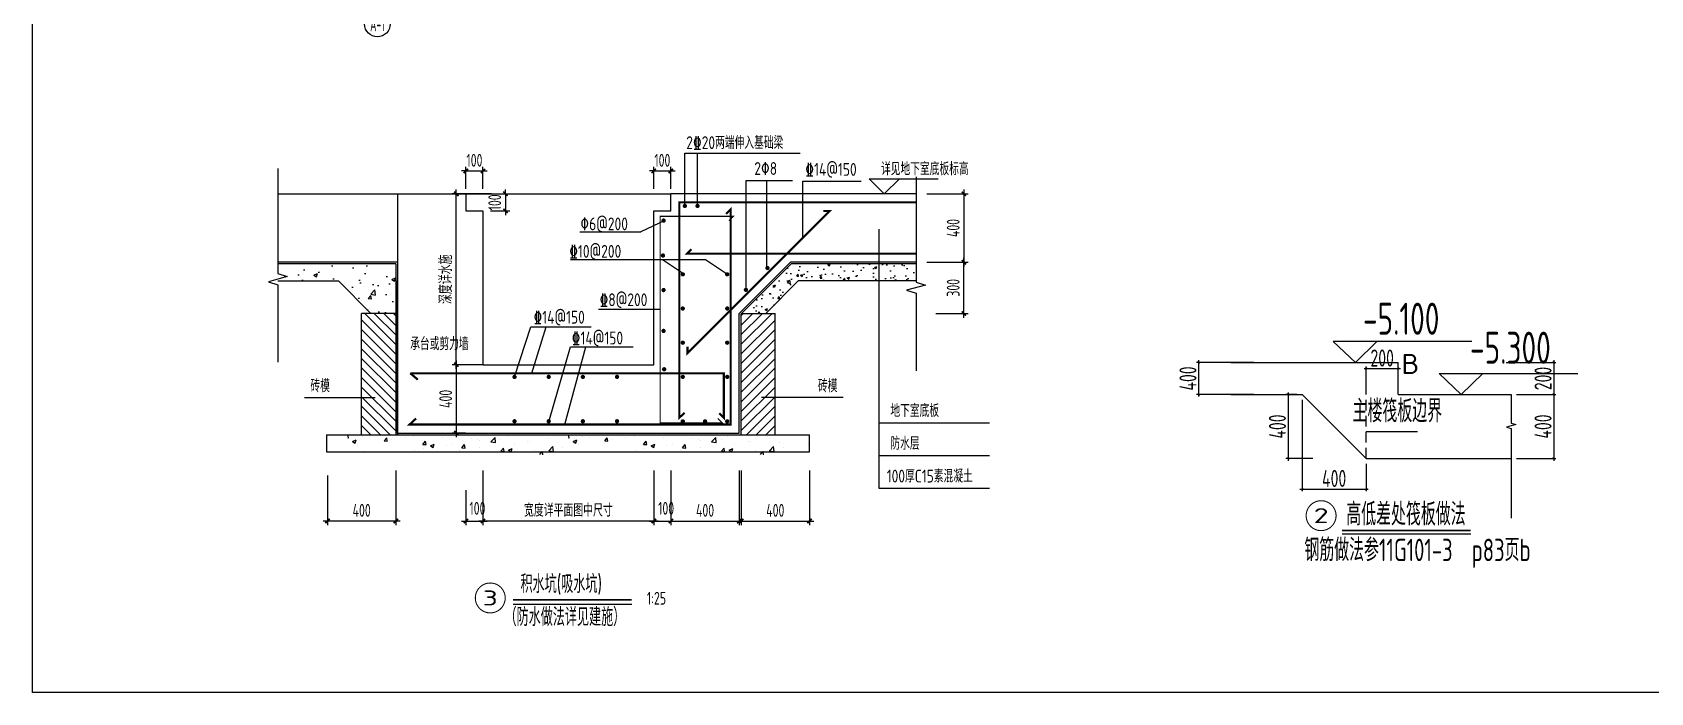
# Model space of a CAD drawing. Extents: x -57409 to 252654, y -8259 to 229119.
# Drawn here: x 23132 to 98913, y -6908 to 24007 of the extents above; entities that cross this region are included whole.
import ezdxf
from ezdxf.enums import TextEntityAlignment as Align

# ---------------------------------------------------------------- set-up
doc = ezdxf.new("R2010")
doc.units = 0
doc.header["$LTSCALE"] = 100
doc.header["$PDMODE"] = 35
doc.header["$PDSIZE"] = 200
doc.linetypes.add('DASHED', pattern=[0.75, 0.5, -0.25])
doc.layers.get('0').update_dxf_attribs({"linetype": 'CONTINUOUS'})
doc.layers.get('Defpoints').update_dxf_attribs({"linetype": 'CONTINUOUS'})
for name, color, linetype in [('B-TEXT', 3, 'CONTINUOUS'), ('dbdy底板大样', 7, 'CONTINUOUS'), ('DIM', 3, 'CONTINUOUS'), ('TEXT', 2, 'CONTINUOUS'), ('THIN', 7, 'CONTINUOUS'), ('Z-AXIS', 3, 'CONTINUOUS')]:
    doc.layers.add(name, color=color, linetype=linetype)
doc.layers.add('mis', color=31, linetype='CONTINUOUS', plot=False)
doc.styles.add('_TCH_AXIS', font='tssdeng.shx', dxfattribs={"width": 0.7, "bigfont": 'tssdchn.shx'})
doc.styles.add('COMP', font='tssdeng.shx', dxfattribs={"width": 0.7, "bigfont": 'tssdchn.shx'})
doc.styles.add('COMPLEX', font='tssdeng.shx', dxfattribs={"width": 0.7, "bigfont": 'tssdchn.shx'})
doc.styles.add('Jgcad-DIM', font='tssdeng.shx', dxfattribs={"width": 0.7, "bigfont": 'tssdchn.shx'})
doc.styles.get("Standard").update_dxf_attribs({"font": 'tssdeng.shx', "width": 0.7, "bigfont": 'tssdchn.shx'})
doc.styles.add('TSSD_Dimension', font='tssdeng.shx', dxfattribs={"width": 0.7})
doc.dimstyles.new('TSSD_100_100', dxfattribs={"dimtxt": 300, "dimasz": 100, "dimexe": 100, "dimexo": 250, "dimgap": 100, "dimtad": 1, "dimdec": 0, "dimzin": 0, "dimdsep": 46, "dimtxsty": 'Jgcad-DIM', "dimblk": 'ARCHTICK', "dimblk1": 'ARCHTICK', "dimblk2": 'ARCHTICK', "dimsah": 1, "dimcen": 0, "dimdle": 100, "dimclre": 7, "dimclrt": 7, "dimadec": 3, "dimazin": 0, "dimtfac": 1, "dimtdec": 0, "dimtix": 1, "dimtmove": 2, "dimatfit": 3, "dimfxl": 1, "dimtolj": 1, "dimtzin": 0, "dimarcsym": 0})
doc.dimstyles.new('TSSD_100_100$0', dxfattribs={"dimtxt": 300, "dimasz": 100, "dimexe": 100, "dimexo": 250, "dimgap": 100, "dimtad": 1, "dimdec": 0, "dimzin": 0, "dimdsep": 46, "dimtxsty": 'TSSD_Dimension', "dimblk": '_tsdbk', "dimblk1": '_tsdbk', "dimblk2": '_tsdbk', "dimsah": 1, "dimcen": 0, "dimdle": 100, "dimclrt": 7, "dimadec": 0, "dimazin": 0, "dimtfac": 1, "dimtdec": 0, "dimtix": 1, "dimtmove": 2, "dimatfit": 3, "dimldrblk": '_tsdbk', "dimfxl": 1, "dimtolj": 1, "dimtzin": 0, "dimarcsym": 0})
doc.dimstyles.new('TSSD_20_100', dxfattribs={"dimtxt": 300, "dimasz": 100, "dimexe": 100, "dimexo": 250, "dimgap": 100, "dimtad": 1, "dimdec": 0, "dimlfac": 0.2, "dimzin": 0, "dimdsep": 46, "dimtxsty": 'TSSD_Dimension', "dimblk": 'ARCHTICK', "dimcen": 0, "dimdle": 100, "dimclrt": 7, "dimadec": 0, "dimazin": 0, "dimtfac": 1, "dimtdec": 0, "dimtix": 1, "dimtmove": 2, "dimatfit": 3, "dimfxl": 1, "dimtolj": 1, "dimtzin": 0, "dimarcsym": 0})

# ---------------------------------------------------------------- blocks, each defined once
blk = doc.blocks.new('_tsdbk')
blk.add_line((-1, 0), (0, 0))
at = {"const_width": 0.5}
blk.add_lwpolyline([(-0.7, -0.7), (0.7, 0.7)], dxfattribs=at)
blk = doc.blocks.new('*D14')
at = {"layer": 'Defpoints', "color": 0}
for p in [(48949, 33607), (214449, 18928), (214184, 15937)]:
    blk.add_point(p, dxfattribs=at)
at = {"layer": 'Z-AXIS', "color": 0, "lineweight": -2}
for p, q in [((48927, 33358), (48675, 30516)), ((48783, 30606), (214084, 15946)), ((214427, 18679), (214175, 15837))]:
    blk.add_line(p, q, dxfattribs=at)
at = {"layer": 'Z-AXIS', "color": 0, "lineweight": -2, "xscale": 100, "yscale": 100, "zscale": 100}
for p, rotation in [((48684, 30615), 174.9316457825303), ((214184, 15937), 354.9316457825303)]:
    blk.add_blockref('_tsdbk', p, dxfattribs=dict(at, rotation=rotation))
at = {"layer": 'Z-AXIS', "color": 7, "insert": (131465, 23625), "char_height": 500, "attachment_point": 5, "rotation": 354.93165, "style": 'TSSD_Dimension'}
blk.add_mtext('\\A1;166150', dxfattribs=at)
blk = doc.blocks.new('_AXISO')
blk.add_circle((0, 0), 0.5)
at = {"layer": 'B-TEXT', "style": 'COMPLEX', "width": 1.450893}
blk.add_attdef('A', text='', height=0.56, dxfattribs=at).set_placement((0.249375, -0.28), (0.749375, -0.28), align=Align.FIT)
blk = doc.blocks.new('_ArchTick')
at = {"color": 0, "linetype": 'ByBlock', "const_width": 0.4}
blk.add_lwpolyline([(-0.5, -0.5), (0.5, 0.5)], dxfattribs=at)
blk = doc.blocks.new('*D2839')
at = {"layer": 'dbdy底板大样', "color": 7, "lineweight": -2}
for p, q in [((44580, 16449), (45485, 16449)), ((44580, 15649), (45485, 15649))]:
    blk.add_line(p, q, dxfattribs=at)
at = {"layer": 'dbdy底板大样', "color": 0, "lineweight": -2}
for p, q in [((45285, 16449), (45285, 16649)), ((45285, 16449), (45285, 15649)), ((45285, 15649), (45285, 15449))]:
    blk.add_line(p, q, dxfattribs=at)
at = {"layer": 'Defpoints', "color": 0}
for p in [(44080, 16449), (44080, 15649), (45285, 15649)]:
    blk.add_point(p, dxfattribs=at)
at = {"layer": 'dbdy底板大样', "color": 0, "lineweight": -2, "xscale": 200, "yscale": 200, "zscale": 200}
for p, rotation in [((45285, 16449), 270), ((45285, 15649), 90)]:
    blk.add_blockref('_ArchTick', p, dxfattribs=dict(at, rotation=rotation))
at = {"layer": 'dbdy底板大样', "color": 7, "insert": (44785, 16049), "char_height": 600, "attachment_point": 5, "rotation": 90, "style": 'Jgcad-DIM'}
blk.add_mtext('\\A1;100', dxfattribs=at)
blk = doc.blocks.new('*D2840')
at = {"layer": 'dbdy底板大样', "color": 0, "lineweight": -2}
for p, q in [((52233, 17517), (52033, 17517)), ((52233, 17517), (53033, 17517)), ((53033, 17517), (53233, 17517))]:
    blk.add_line(p, q, dxfattribs=at)
at = {"layer": 'dbdy底板大样', "color": 7, "lineweight": -2}
for p, q in [((52233, 16678), (52233, 17717)), ((53033, 16678), (53033, 17717))]:
    blk.add_line(p, q, dxfattribs=at)
at = {"layer": 'Defpoints', "color": 0}
for p in [(53033, 17517), (52233, 16178), (53033, 16178)]:
    blk.add_point(p, dxfattribs=at)
at = {"layer": 'dbdy底板大样', "color": 0, "lineweight": -2, "xscale": 200, "yscale": 200, "zscale": 200}
blk.add_blockref('_ArchTick', (52233, 17517), dxfattribs=at)
at = {"layer": 'dbdy底板大样', "color": 0, "lineweight": -2, "xscale": 200, "yscale": 200, "zscale": 200, "rotation": 180}
blk.add_blockref('_ArchTick', (53033, 17517), dxfattribs=at)
at = {"layer": 'dbdy底板大样', "color": 7, "insert": (52633, 18017), "char_height": 600, "attachment_point": 5, "style": 'Jgcad-DIM'}
blk.add_mtext('\\A1;100', dxfattribs=at)
blk = doc.blocks.new('*D2841')
at = {"layer": 'dbdy底板大样', "color": 0, "lineweight": -2}
for p, q in [((43433, 17517), (43233, 17517)), ((43433, 17517), (44233, 17517)), ((44233, 17517), (44433, 17517))]:
    blk.add_line(p, q, dxfattribs=at)
at = {"layer": 'dbdy底板大样', "color": 7, "lineweight": -2}
for p, q in [((43433, 16678), (43433, 17717)), ((44233, 16678), (44233, 17717))]:
    blk.add_line(p, q, dxfattribs=at)
at = {"layer": 'Defpoints', "color": 0}
for p in [(44233, 17517), (43433, 16178), (44233, 16178)]:
    blk.add_point(p, dxfattribs=at)
at = {"layer": 'dbdy底板大样', "color": 0, "lineweight": -2, "xscale": 200, "yscale": 200, "zscale": 200}
blk.add_blockref('_ArchTick', (43433, 17517), dxfattribs=at)
at = {"layer": 'dbdy底板大样', "color": 0, "lineweight": -2, "xscale": 200, "yscale": 200, "zscale": 200, "rotation": 180}
blk.add_blockref('_ArchTick', (44233, 17517), dxfattribs=at)
at = {"layer": 'dbdy底板大样', "color": 7, "insert": (43833, 18017), "char_height": 600, "attachment_point": 5, "style": 'Jgcad-DIM'}
blk.add_mtext('\\A1;100', dxfattribs=at)
blk = doc.blocks.new('*D2842')
at = {"layer": 'dbdy底板大样', "color": 7, "lineweight": -2}
for p, q in [((52233, 2619), (52233, 927)), ((53033, 2619), (53033, 927))]:
    blk.add_line(p, q, dxfattribs=at)
at = {"layer": 'dbdy底板大样', "color": 0, "lineweight": -2}
blk.add_line((52033, 1127), (53233, 1127), dxfattribs=at)
at = {"layer": 'Defpoints', "color": 0}
for p in [(52233, 3119), (53033, 3119), (53033, 1127)]:
    blk.add_point(p, dxfattribs=at)
at = {"layer": 'dbdy底板大样', "color": 0, "lineweight": -2, "xscale": 200, "yscale": 200, "zscale": 200, "rotation": 180}
blk.add_blockref('_ArchTick', (52233, 1127), dxfattribs=at)
at = {"layer": 'dbdy底板大样', "color": 0, "lineweight": -2, "xscale": 200, "yscale": 200, "zscale": 200}
blk.add_blockref('_ArchTick', (53033, 1127), dxfattribs=at)
at = {"layer": 'dbdy底板大样', "color": 7, "insert": (52810, 1722), "char_height": 600, "attachment_point": 5, "style": 'Jgcad-DIM'}
blk.add_mtext('\\A1;100', dxfattribs=at)
blk = doc.blocks.new('*D2843')
at = {"layer": 'dbdy底板大样', "color": 7, "lineweight": -2}
for p, q in [((43433, 2566), (43433, 927)), ((44233, 2566), (44233, 927))]:
    blk.add_line(p, q, dxfattribs=at)
at = {"layer": 'dbdy底板大样', "color": 0, "lineweight": -2}
blk.add_line((43233, 1127), (44433, 1127), dxfattribs=at)
at = {"layer": 'Defpoints', "color": 0}
for p in [(43433, 3066), (44233, 3066), (44233, 1127)]:
    blk.add_point(p, dxfattribs=at)
at = {"layer": 'dbdy底板大样', "color": 0, "lineweight": -2, "xscale": 200, "yscale": 200, "zscale": 200, "rotation": 180}
blk.add_blockref('_ArchTick', (43433, 1127), dxfattribs=at)
at = {"layer": 'dbdy底板大样', "color": 0, "lineweight": -2, "xscale": 200, "yscale": 200, "zscale": 200}
blk.add_blockref('_ArchTick', (44233, 1127), dxfattribs=at)
at = {"layer": 'dbdy底板大样', "color": 7, "insert": (43973, 1722), "char_height": 600, "attachment_point": 5, "style": 'Jgcad-DIM'}
blk.add_mtext('\\A1;100', dxfattribs=at)
blk = doc.blocks.new('_INDEX1')
at = {"const_width": 0.035}
blk.add_lwpolyline([(-0.5, 0, 1), (0.5, 0, 1)], format="xyb", close=True, dxfattribs=at)
at = {"style": 'COMP', "width": 2.888889}
blk.add_attdef('1', text='', height=0.5, dxfattribs=at).set_placement((-0.25, -0.25), (0.25, -0.25), align=Align.FIT)
blk = doc.blocks.new('*D2844')
at = {"layer": 'dbdy底板大样', "color": 7, "lineweight": -2}
for p, q in [((44233, 3495), (44233, 927)), ((52233, 3495), (52233, 927))]:
    blk.add_line(p, q, dxfattribs=at)
at = {"layer": 'dbdy底板大样', "color": 0, "lineweight": -2}
blk.add_line((52433, 1127), (44033, 1127), dxfattribs=at)
at = {"layer": 'Defpoints', "color": 0}
for p in [(44233, 3995), (52233, 3995), (44233, 1127)]:
    blk.add_point(p, dxfattribs=at)
at = {"layer": 'dbdy底板大样', "color": 0, "lineweight": -2, "xscale": 200, "yscale": 200, "zscale": 200, "rotation": 180}
blk.add_blockref('_ArchTick', (44233, 1127), dxfattribs=at)
at = {"layer": 'dbdy底板大样', "color": 0, "lineweight": -2, "xscale": 200, "yscale": 200, "zscale": 200}
blk.add_blockref('_ArchTick', (52233, 1127), dxfattribs=at)
at = {"layer": 'dbdy底板大样', "color": 7, "insert": (48233, 1627), "char_height": 600, "attachment_point": 5, "style": 'Jgcad-DIM'}
blk.add_mtext('\\A1;宽度详平面图中尺寸', dxfattribs=at)
blk = doc.blocks.new('*D2845')
at = {"layer": 'dbdy底板大样', "color": 7, "lineweight": -2}
for p, q in [((42987, 8446), (42785, 8446)), ((43421, 5246), (42785, 5246))]:
    blk.add_line(p, q, dxfattribs=at)
at = {"layer": 'dbdy底板大样', "color": 0, "lineweight": -2}
blk.add_line((42985, 8646), (42985, 5046), dxfattribs=at)
at = {"layer": 'Defpoints', "color": 0}
for p in [(43487, 8446), (42985, 5246), (43921, 5246)]:
    blk.add_point(p, dxfattribs=at)
at = {"layer": 'dbdy底板大样', "color": 0, "lineweight": -2, "xscale": 200, "yscale": 200, "zscale": 200}
for p, rotation in [((42985, 8446), 90), ((42985, 5246), 270)]:
    blk.add_blockref('_ArchTick', p, dxfattribs=dict(at, rotation=rotation))
at = {"layer": 'dbdy底板大样', "color": 7, "insert": (42485, 6846), "char_height": 600, "attachment_point": 5, "rotation": 90, "style": 'Jgcad-DIM'}
blk.add_mtext('\\A1;400', dxfattribs=at)
blk = doc.blocks.new('*D2846')
at = {"layer": 'dbdy底板大样', "color": 7, "lineweight": -2}
for p, q in [((36951, 3251), (36951, 927)), ((40153, 3495), (40153, 927))]:
    blk.add_line(p, q, dxfattribs=at)
at = {"layer": 'dbdy底板大样', "color": 0, "lineweight": -2}
blk.add_line((40353, 1127), (36751, 1127), dxfattribs=at)
at = {"layer": 'Defpoints', "color": 0}
for p in [(40153, 3995), (36951, 3751), (36951, 1127)]:
    blk.add_point(p, dxfattribs=at)
at = {"layer": 'dbdy底板大样', "color": 0, "lineweight": -2, "xscale": 200, "yscale": 200, "zscale": 200, "rotation": 180}
blk.add_blockref('_ArchTick', (36951, 1127), dxfattribs=at)
at = {"layer": 'dbdy底板大样', "color": 0, "lineweight": -2, "xscale": 200, "yscale": 200, "zscale": 200}
blk.add_blockref('_ArchTick', (40153, 1127), dxfattribs=at)
at = {"layer": 'dbdy底板大样', "color": 7, "insert": (38552, 1627), "char_height": 600, "attachment_point": 5, "style": 'Jgcad-DIM'}
blk.add_mtext('\\A1;\\A1;400', dxfattribs=at)
blk = doc.blocks.new('*D2847')
at = {"layer": 'dbdy底板大样', "color": 7, "lineweight": -2}
for p, q in [((44625, 16446), (42785, 16446)), ((44188, 8446), (42785, 8446))]:
    blk.add_line(p, q, dxfattribs=at)
at = {"layer": 'dbdy底板大样', "color": 0, "lineweight": -2}
blk.add_line((42985, 8246), (42985, 16646), dxfattribs=at)
at = {"layer": 'Defpoints', "color": 0}
for p in [(42985, 16446), (45125, 16446), (44688, 8446)]:
    blk.add_point(p, dxfattribs=at)
at = {"layer": 'dbdy底板大样', "color": 0, "lineweight": -2, "xscale": 200, "yscale": 200, "zscale": 200}
for p, rotation in [((42985, 16446), 90), ((42985, 8446), 270)]:
    blk.add_blockref('_ArchTick', p, dxfattribs=dict(at, rotation=rotation))
at = {"layer": 'dbdy底板大样', "color": 7, "insert": (42485, 12446), "char_height": 600, "attachment_point": 5, "rotation": 90, "style": 'Jgcad-DIM'}
blk.add_mtext('\\A1;深度详水施', dxfattribs=at)
blk = doc.blocks.new('*D2835')
at = {"layer": 'dbdy底板大样', "color": 7, "lineweight": -2}
for p, q in [((53033, 3495), (53033, 927)), ((56233, 3495), (56233, 927))]:
    blk.add_line(p, q, dxfattribs=at)
at = {"layer": 'dbdy底板大样', "color": 0, "lineweight": -2}
blk.add_line((52833, 1127), (56433, 1127), dxfattribs=at)
at = {"layer": 'Defpoints', "color": 0}
for p in [(53033, 3995), (56233, 3995), (56233, 1127)]:
    blk.add_point(p, dxfattribs=at)
at = {"layer": 'dbdy底板大样', "color": 0, "lineweight": -2, "xscale": 200, "yscale": 200, "zscale": 200, "rotation": 180}
blk.add_blockref('_ArchTick', (53033, 1127), dxfattribs=at)
at = {"layer": 'dbdy底板大样', "color": 0, "lineweight": -2, "xscale": 200, "yscale": 200, "zscale": 200}
blk.add_blockref('_ArchTick', (56233, 1127), dxfattribs=at)
at = {"layer": 'dbdy底板大样', "color": 7, "insert": (54633, 1627), "char_height": 600, "attachment_point": 5, "style": 'Jgcad-DIM'}
blk.add_mtext('\\A1;400', dxfattribs=at)
blk = doc.blocks.new('*D2836')
at = {"layer": 'dbdy底板大样', "color": 7, "lineweight": -2}
for p, q in [((56324, 3495), (56324, 927)), ((59521, 3495), (59521, 927))]:
    blk.add_line(p, q, dxfattribs=at)
at = {"layer": 'dbdy底板大样', "color": 0, "lineweight": -2}
blk.add_line((56124, 1127), (59721, 1127), dxfattribs=at)
at = {"layer": 'Defpoints', "color": 0}
for p in [(56324, 3995), (59521, 3995), (59521, 1127)]:
    blk.add_point(p, dxfattribs=at)
at = {"layer": 'dbdy底板大样', "color": 0, "lineweight": -2, "xscale": 200, "yscale": 200, "zscale": 200, "rotation": 180}
blk.add_blockref('_ArchTick', (56324, 1127), dxfattribs=at)
at = {"layer": 'dbdy底板大样', "color": 0, "lineweight": -2, "xscale": 200, "yscale": 200, "zscale": 200}
blk.add_blockref('_ArchTick', (59521, 1127), dxfattribs=at)
at = {"layer": 'dbdy底板大样', "color": 7, "insert": (57922, 1627), "char_height": 600, "attachment_point": 5, "style": 'Jgcad-DIM'}
blk.add_mtext('\\A1;\\A1;400', dxfattribs=at)
blk = doc.blocks.new('*D2837')
at = {"layer": 'dbdy底板大样', "color": 7, "lineweight": -2}
for p, q in [((65013, 16446), (66953, 16446)), ((65013, 13246), (66953, 13246))]:
    blk.add_line(p, q, dxfattribs=at)
at = {"layer": 'dbdy底板大样', "color": 0, "lineweight": -2}
blk.add_line((66753, 16646), (66753, 13046), dxfattribs=at)
at = {"layer": 'Defpoints', "color": 0}
for p in [(64513, 16446), (64513, 13246), (66753, 13246)]:
    blk.add_point(p, dxfattribs=at)
at = {"layer": 'dbdy底板大样', "color": 0, "lineweight": -2, "xscale": 200, "yscale": 200, "zscale": 200}
for p, rotation in [((66753, 16446), 90), ((66753, 13246), 270)]:
    blk.add_blockref('_ArchTick', p, dxfattribs=dict(at, rotation=rotation))
at = {"layer": 'dbdy底板大样', "color": 7, "insert": (66253, 14846), "char_height": 600, "attachment_point": 5, "rotation": 90, "style": 'Jgcad-DIM'}
blk.add_mtext('\\A1;400', dxfattribs=at)
blk = doc.blocks.new('*D2838')
at = {"layer": 'dbdy底板大样', "color": 7, "lineweight": -2}
for p, q in [((65513, 13246), (66953, 13246)), ((65440, 10846), (66953, 10846))]:
    blk.add_line(p, q, dxfattribs=at)
at = {"layer": 'dbdy底板大样', "color": 0, "lineweight": -2}
blk.add_line((66753, 10646), (66753, 13446), dxfattribs=at)
at = {"layer": 'Defpoints', "color": 0}
for p in [(65013, 13246), (66753, 13246), (64940, 10846)]:
    blk.add_point(p, dxfattribs=at)
at = {"layer": 'dbdy底板大样', "color": 0, "lineweight": -2, "xscale": 200, "yscale": 200, "zscale": 200}
for p, rotation in [((66753, 13246), 90), ((66753, 10846), 270)]:
    blk.add_blockref('_ArchTick', p, dxfattribs=dict(at, rotation=rotation))
at = {"layer": 'dbdy底板大样', "color": 7, "insert": (66253, 12046), "char_height": 600, "attachment_point": 5, "rotation": 90, "style": 'Jgcad-DIM'}
blk.add_mtext('\\A1;300', dxfattribs=at)
blk = doc.blocks.new('*D2848')
at = {"layer": 'Defpoints', "color": 0, "ltscale": 30}
for p in [(85592, 8259), (85592, 7051), (87092, 7051)]:
    blk.add_point(p, dxfattribs=at)
at = {"layer": 'DIM', "color": 0, "lineweight": -2, "ltscale": 30}
for p, q in [((85592, 7301), (85592, 8359)), ((87092, 7301), (87092, 8359)), ((87192, 8259), (85492, 8259))]:
    blk.add_line(p, q, dxfattribs=at)
at = {"layer": 'DIM', "color": 0, "lineweight": -2, "ltscale": 30, "xscale": 100, "yscale": 100, "zscale": 100, "rotation": 180}
blk.add_blockref('_ArchTick', (85592, 8259), dxfattribs=at)
at = {"layer": 'DIM', "color": 0, "lineweight": -2, "ltscale": 30, "xscale": 100, "yscale": 100, "zscale": 100}
blk.add_blockref('_ArchTick', (87092, 8259), dxfattribs=at)
at = {"layer": 'DIM', "color": 7, "ltscale": 30, "insert": (86342, 8759), "char_height": 800, "attachment_point": 5, "style": 'TSSD_Dimension'}
blk.add_mtext('\\A1;\\A1;200', dxfattribs=at)
blk = doc.blocks.new('*D2849')
at = {"color": 0, "lineweight": -2, "ltscale": 30}
for p, q in [((82342, 7051), (81836, 7051)), ((81936, 7151), (81936, 3951)), ((83089, 4051), (81836, 4051))]:
    blk.add_line(p, q, dxfattribs=at)
at = {"layer": 'Defpoints', "color": 0, "ltscale": 30}
for p in [(82592, 7051), (81936, 4051), (83339, 4051)]:
    blk.add_point(p, dxfattribs=at)
at = {"color": 0, "lineweight": -2, "ltscale": 30, "xscale": 100, "yscale": 100, "zscale": 100}
for p, rotation in [((81936, 7051), 90), ((81936, 4051), 270)]:
    blk.add_blockref('_ArchTick', p, dxfattribs=dict(at, rotation=rotation))
at = {"color": 7, "ltscale": 30, "insert": (81436, 5551), "char_height": 800, "attachment_point": 5, "rotation": 90, "style": 'TSSD_Dimension'}
blk.add_mtext('\\A1;400', dxfattribs=at)
blk = doc.blocks.new('*D2850')
at = {"layer": 'Defpoints', "color": 0, "ltscale": 30}
for p in [(80584, 8551), (77747, 7051), (80584, 7051)]:
    blk.add_point(p, dxfattribs=at)
at = {"layer": 'DIM', "color": 0, "lineweight": -2, "ltscale": 30}
for p, q in [((80334, 8551), (77647, 8551)), ((77747, 8651), (77747, 6951)), ((80334, 7051), (77647, 7051))]:
    blk.add_line(p, q, dxfattribs=at)
at = {"layer": 'DIM', "color": 0, "lineweight": -2, "ltscale": 30, "xscale": 100, "yscale": 100, "zscale": 100}
for p, rotation in [((77747, 8551), 90), ((77747, 7051), 270)]:
    blk.add_blockref('_ArchTick', p, dxfattribs=dict(at, rotation=rotation))
at = {"layer": 'DIM', "color": 7, "ltscale": 30, "insert": (77247, 7801), "char_height": 800, "attachment_point": 5, "rotation": 90, "style": 'TSSD_Dimension'}
blk.add_mtext('\\A1;400', dxfattribs=at)
blk = doc.blocks.new('*D2851')
at = {"color": 0, "lineweight": -2, "ltscale": 30}
for p, q in [((92637, 7051), (94475, 7051)), ((94375, 7151), (94375, 3951)), ((92637, 4051), (94475, 4051))]:
    blk.add_line(p, q, dxfattribs=at)
at = {"layer": 'Defpoints', "color": 0, "ltscale": 30}
for p in [(92387, 7051), (92387, 4051), (94375, 4051)]:
    blk.add_point(p, dxfattribs=at)
at = {"color": 0, "lineweight": -2, "ltscale": 30, "xscale": 100, "yscale": 100, "zscale": 100}
for p, rotation in [((94375, 7051), 90), ((94375, 4051), 270)]:
    blk.add_blockref('_ArchTick', p, dxfattribs=dict(at, rotation=rotation))
at = {"color": 7, "ltscale": 30, "insert": (93875, 5551), "char_height": 800, "attachment_point": 5, "rotation": 90, "style": 'TSSD_Dimension'}
blk.add_mtext('\\A1;400', dxfattribs=at)
blk = doc.blocks.new('*D2852')
at = {"color": 0, "lineweight": -2, "ltscale": 30}
for p, q in [((82592, 6801), (82592, 2521)), ((85592, 3801), (85592, 2521)), ((82492, 2621), (85692, 2621))]:
    blk.add_line(p, q, dxfattribs=at)
at = {"layer": 'Defpoints', "color": 0, "ltscale": 30}
for p in [(82592, 7051), (85592, 4051), (85592, 2621)]:
    blk.add_point(p, dxfattribs=at)
at = {"color": 0, "lineweight": -2, "ltscale": 30, "xscale": 100, "yscale": 100, "zscale": 100, "rotation": 180}
blk.add_blockref('_ArchTick', (82592, 2621), dxfattribs=at)
at = {"color": 0, "lineweight": -2, "ltscale": 30, "xscale": 100, "yscale": 100, "zscale": 100}
blk.add_blockref('_ArchTick', (85592, 2621), dxfattribs=at)
at = {"color": 7, "ltscale": 30, "insert": (84092, 3121), "char_height": 800, "attachment_point": 5, "style": 'TSSD_Dimension'}
blk.add_mtext('\\A1;400', dxfattribs=at)
blk = doc.blocks.new('*D2853')
at = {"color": 0, "lineweight": -2, "ltscale": 30}
for p, q in [((92144, 8551), (94475, 8551)), ((94375, 8651), (94375, 6951)), ((93332, 7051), (94475, 7051))]:
    blk.add_line(p, q, dxfattribs=at)
at = {"layer": 'Defpoints', "color": 0, "ltscale": 30}
for p in [(91894, 8551), (93082, 7051), (94375, 7051)]:
    blk.add_point(p, dxfattribs=at)
at = {"color": 0, "lineweight": -2, "ltscale": 30, "xscale": 100, "yscale": 100, "zscale": 100}
for p, rotation in [((94375, 8551), 90), ((94375, 7051), 270)]:
    blk.add_blockref('_ArchTick', p, dxfattribs=dict(at, rotation=rotation))
at = {"color": 7, "ltscale": 30, "insert": (93875, 7801), "char_height": 800, "attachment_point": 5, "rotation": 90, "style": 'TSSD_Dimension'}
blk.add_mtext('\\A1;200', dxfattribs=at)

msp = doc.modelspace()

# ---------------------------------------------------------------- hatches: boundary and pattern name
at = {"layer": 'dbdy底板大样'}
h = msp.add_hatch(dxfattribs=at)
h.set_pattern_fill('AR-CONC', color=256, scale=10, style=0)
h.set_pattern_definition([(50, (-762255.4, 331630.7), (1821.8467, -159.3909), [190.5, -2095.5]), (355, (-762255.4, 331630.7), (-352.4283, 1910.5664), [152.4, -1676.4]), (100.451, (-762103.6, 331617.4), (1469.425, 1751.167), [161.9, -1780.9]), (46.1842, (-762255.4, 332138.7), (2710.7904, -420.423), [285.75, -3143.25]), (96.6356, (-762029.5, 332103.7), (2374.042, 2474.2556), [242.85, -2671.35]), (351.184, (-762255.4, 332138.7), (2374.046, 2474.251), [228.6, -2514.6]), (21, (-762001.4, 332011.7), (1516.1488, -1022.6552), [190.5, -2095.5]), (326, (-762001.4, 332011.7), (618.0203, 1841.8797), [152.4, -1676.4]), (71.4514, (-761875, 331926.5), (2134.165, 819.2286), [161.9, -1780.9]), (37.5, (-762255.4, 331630.7), (30.88603, 845.5504), [0, -1656.08, 0, -1701.8, 0, -1682.75]), (7.5, (-762255.4, 331630.7), (668.1966, 1001.80575), [0, -970.28, 0, -1617.98, 0, -641.35]), (327.5, (-762821.8, 331630.7), (1355.90595, -57.28744), [0, -635, 0, -1981.2, 0, -2628.9]), (317.5, (-763075.8, 331630.7), (1481.2918, 254.2649), [0, -825.5, 0, -1315.72, 0, -1866.9])])
h.paths.add_polyline_path([(34623.8, 13166.4), (34623.8, 12366.4), (37468.1, 12366.4), (38988.1, 10846.4), (40152.6, 10846.4), (40152.6, 13166.4)])
h = msp.add_hatch(dxfattribs=at)
h.set_pattern_fill('AR-CONC', color=256, scale=6, style=0)
h.set_pattern_definition([(50, (-869215.6, -127258.4), (1093.108, -95.6345), [114.3, -1257.3]), (355, (-869215.6, -127258.4), (-211.457, 1146.3399), [91.44, -1005.84]), (100.451, (-869124.5, -127266.3), (881.655, 1050.7001), [97.14, -1068.54]), (46.1842, (-869215.6, -126953.6), (1626.4742, -252.254), [171.45, -1885.95]), (96.6356, (-869080, -126974.6), (1424.4254, 1484.5533), [145.71, -1602.81]), (351.184, (-869215.6, -126953.6), (1424.4276, 1484.5507), [137.16, -1508.76]), (21, (-869063.2, -127029.8), (909.6893, -613.5931), [114.3, -1257.3]), (326, (-869063.2, -127029.8), (370.8122, 1105.1278), [91.44, -1005.84]), (71.4514, (-868987.4, -127080.9), (1280.499, 491.5371), [97.14, -1068.54]), (37.5, (-869215.6, -127258.37), (18.53162, 507.33023), [0, -993.648, 0, -1021.08, 0, -1009.65]), (7.5, (-869215.6, -127258.4), (400.91798, 601.08345), [0, -582.168, 0, -970.788, 0, -384.81]), (327.5, (-869555.45, -127258.37), (813.54357, -34.37246), [0, -381, 0, -1188.72, 0, -1577.34]), (317.5, (-869707.85, -127258.4), (888.7751, 152.55895), [0, -495.3, 0, -789.432, 0, -1120.14])])
h.paths.add_polyline_path([(58997.1, 12366.4), (64512.6, 12366.4), (64512.6, 13166.4), (58665.7, 13166.4), (56345.7, 10846.4), (57477.1, 10846.4)])
h = msp.add_hatch(dxfattribs=at)
h.set_pattern_fill('ANSI31', color=253, scale=100, style=0)
h.set_pattern_definition([(135, (-183916.84, 125694.43), (224.5064, 224.5064), [])])
h.paths.add_polyline_path([(40152.6, 5166.4), (38552.6, 5166.4), (38552.6, 10846.4), (40119.5, 10846.4), (40152.6, 10813.2)])
h = msp.add_hatch(dxfattribs=at)
h.set_pattern_fill('ANSI31', color=253, scale=100, style=0)
h.set_pattern_definition([(45, (280382.02, 125694.43), (-224.5064, 224.5064), [])])
h.paths.add_polyline_path([(56312.6, 5166.4), (57912.6, 5166.4), (57912.6, 10846.4), (56345.7, 10846.4), (56312.6, 10813.2)])

# ---------------------------------------------------------------- linework, layer by layer
at = {"ltscale": 30}
for p, q in [((84047.2, 9530.6), (85089.8, 8550.7)), ((90546.9, 9530.6), (84047.2, 9530.6)), ((85089.8, 8550.7), (86097.6, 9530.6)), ((79246.8, 8550.7), (87092, 8550.7)), ((87092, 7050.7), (87092, 8550.7)), ((89013, 8030.6), (90043.3, 7050.7)), ((89013, 8030.6), (95506.7, 8030.6)), ((90043.3, 7050.7), (91051.2, 8030.6)), ((79246.8, 7050.7), (82592, 7050.7)), ((85592, 4050.7), (82592, 7050.7)), ((87092, 7050.7), (92386.6, 7050.7)), ((85592, 4050.7), (92386.6, 4050.7))]:
    msp.add_line(p, q, dxfattribs=at)
at = {"linetype": 'DASHED', "ltscale": 10}
msp.add_line((85592, 4050.7), (85592, 8550.7), dxfattribs=at)
at = {"layer": 'dbdy底板大样'}
for p, q in [((53686.9, 18346.3), (59082.4, 18346.3)), ((53686.9, 15933.4), (53686.9, 18346.3)), ((54279.9, 15933.4), (54279.9, 18346.3)), ((56555.4, 11999.2), (56555.4, 17077.7)), ((56555.4, 17077.7), (58726.2, 17077.7)), ((57531.6, 13015.9), (57531.6, 17077.7)), ((59212.1, 17036.7), (61944.9, 17036.7)), ((59212.1, 14391.5), (59212.1, 17036.7)), ((34623.8, 16446.4), (43432.6, 16446.4)), ((40232.6, 16446.4), (40232.6, 8446.4)), ((43432.6, 16446.4), (53032.6, 16446.4)), ((43432.6, 16446.4), (43432.6, 15646.4)), ((64512.6, 16446.4), (53032.6, 16446.4)), ((53032.6, 15646.4), (53032.6, 16446.4)), ((43432.6, 15646.4), (44232.6, 15646.4)), ((44232.6, 15646.4), (44232.6, 8446.4)), ((52742.2, 15195.4), (51630.5, 14673.9)), ((52232.6, 8446.4), (52232.6, 15646.4)), ((52232.6, 15646.4), (53032.6, 15646.4)), ((48773.8, 14673.9), (51630.5, 14673.9)), ((62767, 14790.4), (62767, 2662.4)), ((40232.6, 13246.4), (34623.8, 13246.4)), ((40152.6, 13166.4), (34623.8, 13166.4)), ((40152.6, 13166.4), (40152.6, 5166.4)), ((48331.8, 13365.6), (54660.5, 13365.6)), ((52645.4, 13365.6), (53627.7, 12717.3)), ((54660.5, 13365.6), (55642.8, 12717.3)), ((56232.6, 10846.4), (58632.6, 13246.4)), ((56312.6, 10813.2), (58665.7, 13166.4)), ((64512.6, 13246.4), (58632.6, 13246.4)), ((64512.6, 13166.4), (58665.7, 13166.4)), ((34623.8, 12366.4), (37468.1, 12366.4)), ((38988.1, 10846.4), (37468.1, 12366.4)), ((40232.6, 5246.4), (40232.6, 12366.4)), ((57477.1, 10846.4), (58997.1, 12366.4)), ((64512.6, 12366.4), (58997.1, 12366.4)), ((38552.6, 5166.4), (38552.6, 10846.4)), ((40152.6, 10846.4), (38552.6, 10846.4)), ((40232.6, 5246.4), (40232.6, 10846.4)), ((49642.2, 11046.7), (52529.9, 11046.7)), ((56232.6, 5246.4), (56232.6, 10846.4)), ((56312.6, 10813.2), (56312.6, 5166.4)), ((56345.7, 10846.4), (57912.6, 10846.4)), ((57912.6, 5166.4), (57912.6, 10846.4)), ((45718.4, 7925.6), (46481.7, 10223.6)), ((46481.7, 10223.6), (49302.9, 10223.6)), ((46527.2, 8046.4), (47193.1, 10223.6)), ((47345.5, 5874.8), (48333, 9290.6)), ((48060, 5646.4), (49044.4, 9290.6)), ((48333, 9290.6), (51268.5, 9290.6)), ((40232.6, 8446.4), (40232.6, 5166.4)), ((44232.6, 8446.4), (52232.6, 8446.4)), ((35870.9, 6912), (39183.4, 6912)), ((61100.7, 6912), (57281.8, 6912)), ((62767, 5726.9), (67957.8, 5726.9)), ((36904.6, 5166.4), (59520.6, 5166.4)), ((36904.6, 5166.4), (36904.6, 4366.4)), ((37900.8, 5024.9), (37900.8, 5024.9)), ((37900.8, 5024.9), (37932.7, 5022.1)), ((37932, 5023.6), (37905.6, 5166.4)), ((38124.9, 4857.1), (38302.7, 4925.4)), ((38124.9, 4857.4), (38251.2, 4772.2)), ((38251.1, 4772.1), (38302.6, 4925.6)), ((38357.7, 4721.8), (38357.7, 4721.8)), ((38569.7, 5062), (38569.7, 5062)), ((38904.3, 5037.6), (38904.3, 5037.6)), ((39602.4, 4875.9), (39724.8, 5021.8)), ((39602.8, 4876), (39754.6, 4862.7)), ((39645.3, 5159.6), (39645.3, 5159.6)), ((39753.8, 4864.2), (39724.4, 5023.4)), ((39961.9, 4933), (39961.9, 4933)), ((40232.6, 5246.4), (56232.6, 5246.4)), ((40597.7, 5016.7), (40597.7, 5016.7)), ((41001.2, 5102.3), (41001.2, 5102.3)), ((41424.2, 4716.5), (41546.7, 4862.4)), ((41424.6, 4716.6), (41576.4, 4703.3)), ((41575.6, 4704.8), (41546.3, 4864)), ((41559.7, 5143.3), (41559.7, 5143.3)), ((41775.2, 4653.7), (41953.1, 4722)), ((41775.2, 4654), (41901.5, 4568.7)), ((41901.4, 4568.7), (41952.9, 4722.1)), ((42357.2, 5045), (42357.2, 5045)), ((42502.3, 4681.6), (42502.3, 4681.6)), ((42779.7, 4724), (42779.7, 4724)), ((43246.1, 4557.1), (43368.5, 4703.1)), ((43246.4, 4557.2), (43398.3, 4543.9)), ((43397.5, 4545.4), (43368.1, 4704.6)), ((43713.1, 4987.7), (43713.1, 4987.7)), ((43983.6, 4935.9), (43983.6, 4935.9)), ((44083.9, 4902.8), (44083.9, 4902.8)), ((44093.5, 4563.1), (44093.5, 4563.1)), ((44600, 4833.6), (44825.9, 4798.6)), ((44600.3, 4832.9), (44798.1, 5039.1)), ((44826.1, 4798.1), (44798, 5039.4)), ((45069, 4930.4), (45069, 4930.4)), ((45366.8, 5065.4), (45366.8, 5065.4)), ((45697.6, 4774.3), (45697.6, 4774.3)), ((46333.5, 4858), (46333.5, 4858)), ((46424.9, 4873.1), (46424.9, 4873.1)), ((47295.5, 4984.6), (47295.5, 4984.6)), ((47311.1, 4412.5), (47508.9, 4618.6)), ((47536.9, 4377.7), (47508.8, 4618.9)), ((47780.8, 4815.8), (47780.8, 4815.8)), ((47959.3, 4589.2), (47959.3, 4589.2)), ((48232.6, 5024.9), (48232.6, 5024.9)), ((48232.6, 5024.9), (48264.6, 5022.1)), ((48263.8, 5023.6), (48237.5, 5166.4)), ((48456.7, 4857.1), (48634.6, 4925.4)), ((48456.7, 4857.4), (48583, 4772.2)), ((48582.9, 4772.1), (48634.4, 4925.6)), ((48689.6, 4721.8), (48689.6, 4721.8)), ((48901.5, 5062), (48901.5, 5062)), ((49236.1, 5037.6), (49236.1, 5037.6)), ((49934.2, 4875.9), (50056.7, 5021.8)), ((49934.6, 4876), (50086.4, 4862.7)), ((49977.2, 5159.6), (49977.2, 5159.6)), ((50085.6, 4864.2), (50056.3, 5023.4)), ((50293.7, 4933), (50293.7, 4933)), ((50929.6, 5016.7), (50929.6, 5016.7)), ((51333.1, 5102.3), (51333.1, 5102.3)), ((51756, 4716.5), (51878.5, 4862.4)), ((51756.4, 4716.6), (51908.2, 4703.3)), ((51907.5, 4704.8), (51878.1, 4864)), ((51891.5, 5143.3), (51891.5, 5143.3)), ((52107, 4653.7), (52284.9, 4722)), ((52107, 4654), (52233.4, 4568.7)), ((52233.2, 4568.7), (52284.7, 4722.1)), ((52689, 5045), (52689, 5045)), ((52834.1, 4681.6), (52834.1, 4681.6)), ((53111.6, 4724), (53111.6, 4724)), ((53577.9, 4557.1), (53700.3, 4703.1)), ((53578.3, 4557.2), (53730.1, 4543.9)), ((53729.3, 4545.4), (53699.9, 4704.6)), ((54044.9, 4987.7), (54044.9, 4987.7)), ((54315.4, 4935.9), (54315.4, 4935.9)), ((54415.7, 4902.8), (54415.7, 4902.8)), ((54425.3, 4563.1), (54425.3, 4563.1)), ((54931.8, 4833.6), (55157.7, 4798.6)), ((54932.1, 4832.9), (55129.9, 5039.1)), ((55157.9, 4798.1), (55129.8, 5039.4)), ((55400.8, 4930.4), (55400.8, 4930.4)), ((55698.7, 5065.4), (55698.7, 5065.4)), ((56029.5, 4774.3), (56029.5, 4774.3)), ((56665.3, 4858), (56665.3, 4858)), ((56756.7, 4873.1), (56756.7, 4873.1)), ((57627.3, 4984.6), (57627.3, 4984.6)), ((57642.9, 4412.5), (57840.7, 4618.6)), ((57868.7, 4377.7), (57840.6, 4618.9)), ((58112.6, 4815.8), (58112.6, 4815.8)), ((58291.1, 4589.2), (58291.1, 4589.2)), ((59468.5, 4758.6), (59468.5, 4758.6)), ((59520.6, 4366.4), (59520.6, 5166.4)), ((36904.6, 4366.4), (59520.6, 4366.4)), ((38635.3, 4319.9), (38635.3, 4319.9)), ((38789.8, 4332.3), (38789.8, 4332.3)), ((39138.5, 4366.4), (39148.3, 4359.8)), ((39148.2, 4359.7), (39150.4, 4366.4)), ((40177.5, 4370.9), (40177.5, 4370.9)), ((40886.4, 4348.4), (40886.4, 4348.4)), ((41021, 4427.4), (41021, 4427.4)), ((41460.5, 4533.5), (41460.5, 4533.5)), ((42495.7, 4352.7), (42495.7, 4352.7)), ((43131.5, 4436.4), (43131.5, 4436.4)), ((45067.9, 4397.7), (45190.4, 4543.7)), ((45068.3, 4397.8), (45220.1, 4384.5)), ((45219.3, 4386), (45190, 4545.2)), ((45425.5, 4450.3), (45603.4, 4518.6)), ((45425.5, 4450.5), (45550.3, 4366.4)), ((45550.3, 4366.4), (45551.8, 4365.3)), ((45551.7, 4365.2), (45552.1, 4366.4)), ((45552.1, 4366.4), (45603.2, 4518.7)), ((46655.2, 4410.3), (46655.2, 4410.3)), ((46889.8, 4238.3), (46997.2, 4366.4)), ((46997.2, 4366.4), (47012.2, 4384.3)), ((47015.4, 4366.4), (47011.8, 4385.8)), ((47041.2, 4226.6), (47015.4, 4366.4)), ((47310.8, 4413.2), (47536.7, 4378.1)), ((50509.3, 4370.9), (50509.3, 4370.9)), ((51352.8, 4427.4), (51352.8, 4427.4)), ((51792.3, 4533.5), (51792.3, 4533.5)), ((52827.5, 4352.7), (52827.5, 4352.7)), ((53463.3, 4436.4), (53463.3, 4436.4)), ((55399.7, 4397.7), (55522.2, 4543.7)), ((55400.1, 4397.8), (55551.9, 4384.5)), ((55551.1, 4386), (55521.8, 4545.2)), ((55757.3, 4450.3), (55935.2, 4518.6)), ((55757.3, 4450.5), (55882.1, 4366.4)), ((55882.1, 4366.4), (55883.7, 4365.3)), ((55883.6, 4365.2), (55883.9, 4366.4)), ((55883.9, 4366.4), (55935.1, 4518.7)), ((56987, 4410.3), (56987, 4410.3)), ((57221.6, 4238.3), (57329, 4366.4)), ((57329, 4366.4), (57344, 4384.3)), ((57347.2, 4366.4), (57343.6, 4385.8)), ((57373, 4226.6), (57347.2, 4366.4)), ((57642.6, 4413.2), (57868.5, 4378.1)), ((62767, 4194.6), (67957.8, 4194.6)), ((62767, 2662.4), (67957.8, 2662.4)), ((45643.1, -2758.5), (51198, -2758.5))]:
    msp.add_line(p, q, dxfattribs=at)
for points in [[(34623.8, 17639.4), (34623.8, 12709.2), (35063.8, 12569.2), (34183.8, 12329.2), (34623.8, 12189.2), (34623.8, 8565.6)], [(63733.7, 17153.5), (63026.6, 16446.4), (62319.5, 17153.5), (65546.6, 17153.5)], [(64512.6, 17239.4), (64512.6, 12309.2), (64952.6, 12169.2), (64072.6, 11929.2), (64512.6, 11789.2), (64512.6, 8165.6)]]:
    msp.add_lwpolyline(points, dxfattribs=at)
for points, const_width in [([(64512.6, 16046.4), (53432.6, 16046.4), (53432.6, 5966.5), (53432.6, 5966.5), (53671.6, 6195.4)], 100), ([(41102.3, 5929), (40798.2, 5646.4), (55832.6, 5646.4), (55832.6, 15719), (55620.5, 15506.9)], 100), ([(55746.3, 15182.8), (55958.5, 15395), (52529.9, 15395), (52529.9, 5719.2), (55443.4, 5719.2), (55231.3, 5931.3)], 60), ([(60167.1, 15646.6), (60467.1, 15646.6), (53810.4, 8989.8), (53810.4, 9289.8)], 100), ([(64512.6, 13646.4), (53782, 13646.4), (53994.1, 13858.5)], 100), ([(55298.8, 6178.7), (55510.9, 5966.5), (55510.9, 8046.4), (40828.4, 8046.4)], 100), ([(40828.4, 8046.4), (41181.1, 7746.4)], 100), ([(45643.1, -2559.6), (51198, -2559.6)], 80)]:
    msp.add_lwpolyline(points, dxfattribs=dict(at, const_width=const_width))
at = {"layer": 'dbdy底板大样', "const_width": 100}
for points in [[(53736.9, 15883.4, -1), (53636.9, 15883.4, -1)], [(54329.9, 15883.4, -1), (54229.9, 15883.4, -1)], [(52642.2, 15195.4, 1), (52742.2, 15195.4, 1)], [(52610.8, 13558.2, 1), (52710.8, 13558.2, 1)], [(57605.7, 12972.2, -1), (57505.7, 12972.2, -1)], [(53639.5, 12676.1, -1), (53539.5, 12676.1, -1)], [(55721.1, 12676.1, -1), (55621.1, 12676.1, -1)], [(52640.3, 11940.3, 1), (52740.3, 11940.3, 1)], [(56594.8, 11950.3, -1), (56494.8, 11950.3, -1)], [(53639.5, 11076.1, -1), (53539.5, 11076.1, -1)], [(55721.1, 11076.1, -1), (55621.1, 11076.1, -1)], [(52640.3, 10028.2, 1), (52740.3, 10028.2, 1)], [(53639.5, 9476.1, -1), (53539.5, 9476.1, -1)], [(55721.1, 9476.1, -1), (55621.1, 9476.1, -1)], [(45661.2, 7876.1, 1), (45761.2, 7876.1, 1)], [(47261.2, 7876.1, 1), (47361.2, 7876.1, 1)], [(48861.2, 7876.1, 1), (48961.2, 7876.1, 1)], [(50461.2, 7876.1, 1), (50561.2, 7876.1, 1)], [(52669.7, 8233.9, 1), (52769.7, 8233.9, 1)], [(53639.5, 7876.1, -1), (53539.5, 7876.1, -1)], [(55721.1, 7876.1, -1), (55621.1, 7876.1, -1)], [(45661.2, 5798.7, 1), (45761.2, 5798.7, 1)], [(47261.2, 5798.7, 1), (47361.2, 5798.7, 1)], [(48861.2, 5798.7, 1), (48961.2, 5798.7, 1)], [(50461.2, 5798.7, 1), (50561.2, 5798.7, 1)], [(53639.5, 5793.6, -1), (53539.5, 5793.6, -1)], [(54683.4, 5793.6, -1), (54583.4, 5793.6, -1)], [(55721.1, 5793.6, -1), (55621.1, 5793.6, -1)]]:
    msp.add_lwpolyline(points, format="xyb", close=True, dxfattribs=at)
at = {"layer": 'mis'}
msp.add_lwpolyline([(23132, 229118.7), (252632, 229118.7), (252632, -6908), (23132, -6908)], close=True, dxfattribs=at)
at = {"layer": 'THIN'}
msp.add_line((85592, 5313), (87999.6, 5313), dxfattribs=at)
at = {"layer": 'THIN', "ltscale": 30}
msp.add_lwpolyline([(92386.6, 7050.7), (92386.6, 5714.2), (92606.6, 5644.2), (92166.6, 5524.2), (92386.6, 5454.2), (92386.6, 1265.3)], dxfattribs=at)
at = {"layer": 'THIN', "const_width": 75}
msp.add_lwpolyline([(84465.7, 681.5), (90491.4, 681.5)], dxfattribs=at)
at = {"layer": 'THIN'}
msp.add_lwpolyline([(84465.7, 531.5), (90491.4, 531.5)], dxfattribs=at)

# ---------------------------------------------------------------- block references
at = {"layer": 'dbdy底板大样'}
ref = msp.add_blockref('_INDEX1', (83481.8, 1378), dxfattribs=dict(at, xscale=-1400, yscale=1400))
ref.add_attrib('1', '2', dxfattribs={"layer": '0', "height": 700, "style": 'COMP', "width": 1.857143}).set_placement((83131.8, 1028), (83831.8, 1028), align=Align.FIT)
ref = msp.add_blockref('_INDEX1', (44574.8, -2475.1), dxfattribs=dict(at, xscale=-1400, yscale=1400))
ref.add_attrib('1', '3', dxfattribs={"layer": '0', "height": 700, "style": 'COMP', "width": 1.857143}).set_placement((44224.8, -2825.1), (44924.8, -2825.1), align=Align.FIT)
at = {"layer": 'Z-AXIS'}
ref = msp.add_blockref('_AXISO', (39290.1, 24397.7), dxfattribs=dict(at, xscale=1199.999999999998, yscale=1200, zscale=1200, rotation=359.9996457873818))
ref.add_attrib('A', 'A-1', dxfattribs={"color": 7, "height": 678.82, "rotation": 359.999646, "style": '_TCH_AXIS', "width": 0.45614}).set_placement((38950.6, 24058.3), (39629.5, 24058.3), align=Align.FIT)

# ---------------------------------------------------------------- texts
at = {"layer": 'dbdy底板大样'}
for s, height, width, p in [('2%%13220两端伸入基础梁', 600, 0.8, (53752.9, 18543.2)), ('2%%1308', 600, 0.8, (56939.2, 17332)), ('%%13214@150', 600, 0.8, (59328.3, 17291.1)), ('%%1306@200', 600, 0.8, (48794.8, 14738.3)), ('%%13210@200', 600, 0.8, (48271.2, 13452.5)), ('%%1328@200', 600, 0.8, (49692.2, 11187.6)), ('%%13214@150', 600, 0.8, (46597.9, 10369.4)), ('%%13214@150', 600, 0.8, (48389.6, 9396)), ('地下室底板', 600, 0.8, (63312, 5994.7)), ('防水层', 600, 0.8, (63312, 4462.4)), ('100厚C15素混凝土', 600, 0.8, (63141.3, 2930.1)), ('积水坑(吸水坑)', 850, 0.7, (45992.9, -2243)), ('（防水做法详见建施）', 850, 0.7, (45243.5, -3789))]:
    msp.add_text(s, height=height, dxfattribs=dict(at, width=width)).set_placement(p)
at = {"layer": 'dbdy底板大样', "width": 0.8}
for s, p in [('详见地下室底板标高', (66977.1, 17318)), ('承台或剪力墙', (43561.5, 9125.1)), ('砖模', (37064.2, 7157.6)), ('砖模', (60833, 7157.6))]:
    msp.add_text(s, height=600, dxfattribs=at).set_placement(p, align=Align.RIGHT)
at = {"layer": 'dbdy底板大样', "width": 0.7}
msp.add_text('1:25', height=600, dxfattribs=at).set_placement((52358.5, -2789.6), align=Align.CENTER)
at = {"layer": 'TEXT', "width": 0.7}
for s, p in [('-5.100', (85442.3, 9849.1)), ('-5.300', (90454.2, 8490.7))]:
    msp.add_text(s, height=1500, dxfattribs=at).set_placement(p)
at = {"layer": 'THIN', "width": 0.7}
for s, p in [('主楼筏板边界', (84956.5, 5751.7)), ('高低差处筏板做法', (84661.9, 919)), ('钢筋做法参11G101-3  p83页b', (82698.3, -751.8))]:
    msp.add_text(s, height=1050, dxfattribs=at).set_placement(p)
at = {"layer": 'THIN', "style": 'COMPLEX', "width": 1.658163}
msp.add_attdef('B', text='1', height=940.8, dxfattribs=at).set_placement((87241.6, 8010.7), (88081.6, 8010.7), align=Align.FIT)

# ---------------------------------------------------------------- dimensions: what is measured, and where the dimension line sits
at = {"ltscale": 30}
for base, p1, p2, text, picture, middle in [((94374.9, 7050.7), (91893.8, 8550.7), (93082.4, 7050.7), '200', '*D2853', (93874.9, 7800.7)), ((81935.6, 4050.7), (82592, 7050.7), (83338.8, 4050.7), '400', '*D2849', (81435.6, 5550.7)), ((94374.9, 4050.7), (92386.6, 7050.7), (92386.6, 4050.7), '400', '*D2851', (93874.9, 5550.7))]:
    dim = msp.add_linear_dim(base=base, p1=p1, p2=p2, angle=90, text=text, dimstyle='TSSD_20_100', override={"dimtxt": 800}, dxfattribs=at)
    dim.commit()
    dim.dimension.update_dxf_attribs({"geometry": picture, "text_midpoint": middle})
dim = msp.add_linear_dim(base=(85592, 2620.8), p1=(82592, 7050.7), p2=(85592, 4050.7), text='400', dimstyle='TSSD_20_100', override={"dimtxt": 800}, dxfattribs=at)
dim.commit()
dim.dimension.update_dxf_attribs({"geometry": '*D2852', "text_midpoint": (84092, 3120.8)})
at = {"layer": 'dbdy底板大样'}
for base, p1, p2, text, dimstyle, override, picture, middle in [((44232.6, 17516.8), (43432.6, 16178.3), (44232.6, 16178.3), '100', 'TSSD_100_100', {"dimscale": 2, "dimlfac": 0.5, "dimadec": 0}, '*D2841', (43832.6, 18016.8)), ((53032.6, 17516.8), (52232.6, 16178.3), (53032.6, 16178.3), '100', 'TSSD_100_100', {"dimscale": 2, "dimlfac": 0.5, "dimadec": 0}, '*D2840', (52632.6, 18016.8)), ((36951.4, 1127), (40152.6, 3994.9), (36951.4, 3751.2), '\\A1;400', 'TSSD_100_100', {"dimscale": 2, "dimlfac": 0.5, "dimadec": 0}, '*D2846', (38552, 1627)), ((44232.6, 1127), (52232.6, 3994.9), (44232.6, 3994.9), '宽度详平面图中尺寸', 'TSSD_100_100', {"dimscale": 2, "dimlfac": 0.5, "dimadec": 0}, '*D2844', (48232.6, 1627)), ((56232.6, 1127), (53032.6, 3994.9), (56232.6, 3994.9), '400', 'TSSD_100_100', {"dimscale": 2, "dimlfac": 0.5, "dimadec": 0}, '*D2835', (54632.6, 1627)), ((59520.6, 1127), (56323.6, 3994.9), (59520.6, 3994.9), '\\A1;400', 'TSSD_100_100$0', {"dimscale": 2, "dimlfac": 0.5, "dimtxsty": 'Jgcad-DIM', "dimblk": 'ArchTick', "dimblk1": 'ArchTick', "dimblk2": 'ArchTick', "dimclre": 7}, '*D2836', (57922.1, 1627))]:
    dim = msp.add_linear_dim(base=base, p1=p1, p2=p2, text=text, dimstyle=dimstyle, override=override, dxfattribs=at)
    dim.commit()
    dim.dimension.update_dxf_attribs({"geometry": picture, "text_midpoint": middle})
for base, p1, p2, angle, text, picture, middle in [((45284.8, 15649.1), (44080.5, 16449.1), (44080.5, 15649.1), 90, '100', '*D2839', (44784.8, 16049.1)), ((42985.2, 16446.4), (44688.5, 8446.4), (45124.6, 16446.4), 270, '深度详水施', '*D2847', (42485.2, 12446.4)), ((66753, 13246.4), (64512.6, 16446.4), (64512.6, 13246.4), 90, '400', '*D2837', (66253, 14846.4)), ((66753, 13246.4), (64939.7, 10846.4), (65012.6, 13246.4), 90, '300', '*D2838', (66253, 12046.4)), ((42985.2, 5246.4), (43486.8, 8446.4), (43921.1, 5246.4), 90, '400', '*D2845', (42485.2, 6846.4))]:
    dim = msp.add_linear_dim(base=base, p1=p1, p2=p2, angle=angle, text=text, dimstyle='TSSD_100_100', override={"dimscale": 2, "dimlfac": 0.5, "dimadec": 0}, dxfattribs=at)
    dim.commit()
    dim.dimension.update_dxf_attribs({"geometry": picture, "text_midpoint": middle})
for base, p1, p2, picture, middle in [((44232.6, 1127), (43432.6, 3065.7), (44232.6, 3065.7), '*D2843', (43972.9, 1722.1)), ((53032.6, 1127), (52232.6, 3119.3), (53032.6, 3119.3), '*D2842', (52810.3, 1722.1))]:
    dim = msp.add_linear_dim(base=base, p1=p1, p2=p2, text='100', dimstyle='TSSD_100_100', override={"dimscale": 2, "dimlfac": 0.5, "dimadec": 0}, dxfattribs=at)
    dim.commit()
    dim.dimension.update_dxf_attribs({"geometry": picture, "text_midpoint": middle, "dimtype": 160})
at = {"layer": 'DIM', "ltscale": 30}
dim = msp.add_linear_dim(base=(85592, 8259), p1=(87092, 7050.7), p2=(85592, 7050.7), text='\\A1;200', dimstyle='TSSD_20_100', override={"dimtxt": 800}, dxfattribs=at)
dim.commit()
dim.dimension.update_dxf_attribs({"geometry": '*D2848', "text_midpoint": (86342, 8759)})
dim = msp.add_linear_dim(base=(77746.6, 7050.7), p1=(80584.1, 8550.7), p2=(80584.1, 7050.7), angle=90, text='400', dimstyle='TSSD_20_100', override={"dimtxt": 800}, dxfattribs=at)
dim.commit()
dim.dimension.update_dxf_attribs({"geometry": '*D2850', "text_midpoint": (77246.6, 7800.7)})
at = {"layer": 'Z-AXIS'}
dim = msp.add_linear_dim(base=(214183.9, 15936.9), p1=(48948.9, 33606.7), p2=(214449.2, 18928.3), angle=354.931646, dimstyle='TSSD_100_100$0', override={"dimtxt": 500}, dxfattribs=at)
dim.commit()
dim.dimension.update_dxf_attribs({"geometry": '*D14', "text_midpoint": (131464.7, 23624.7)})

doc.saveas('drawing.dxf')
